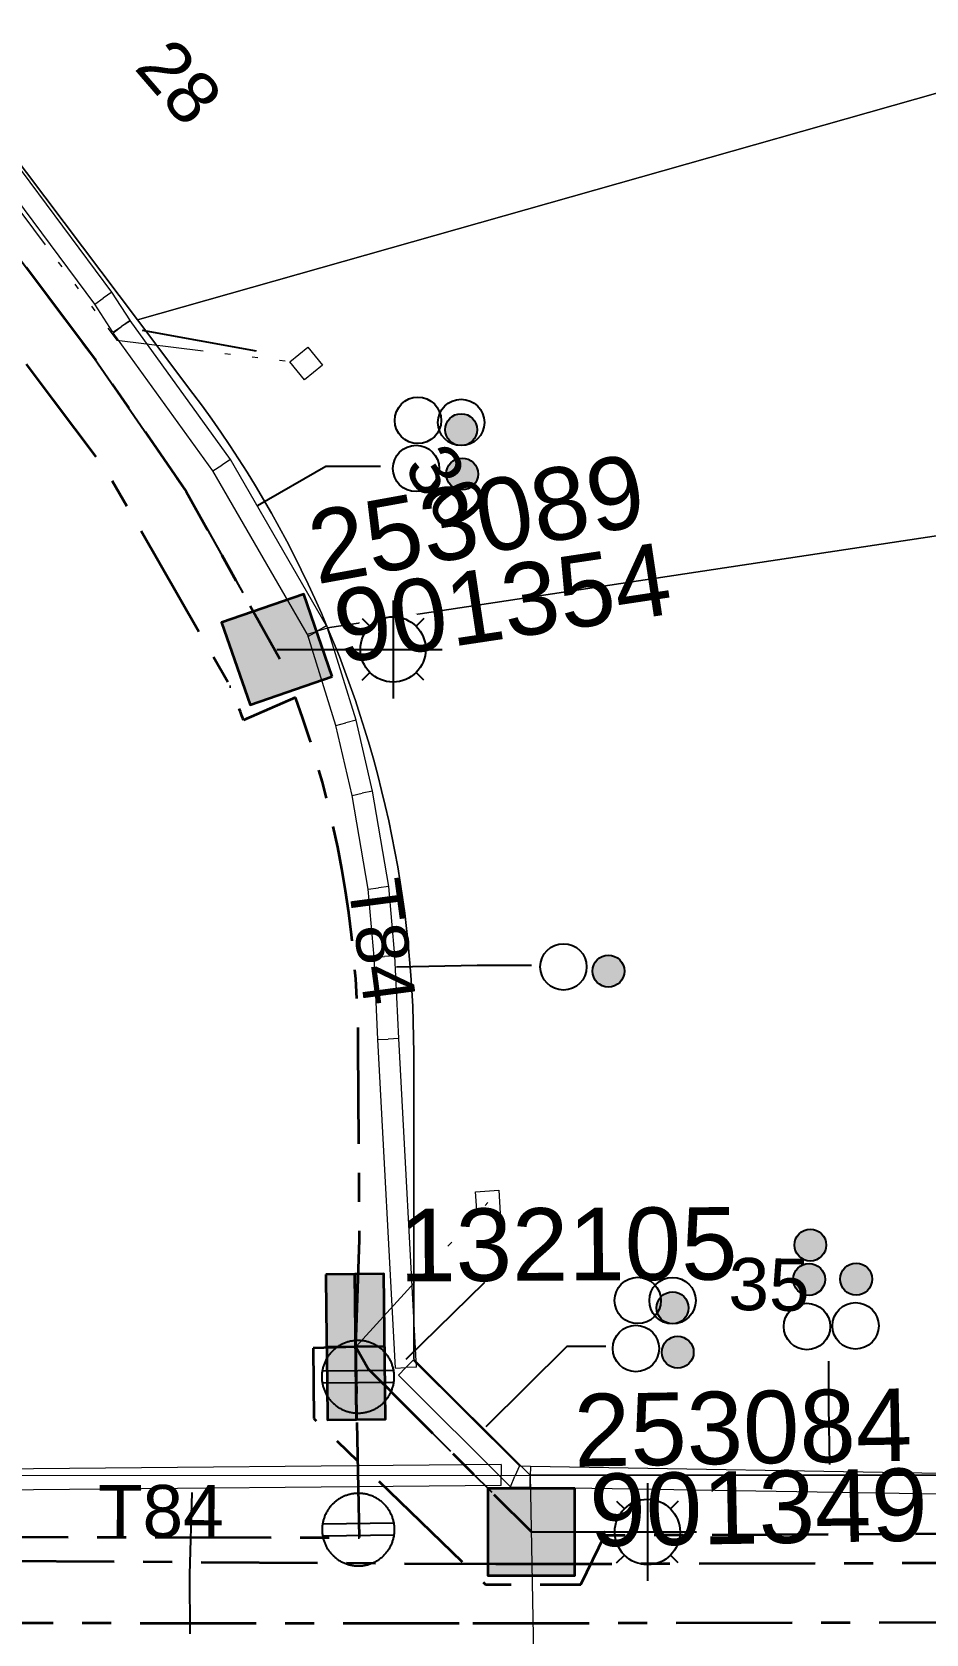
# Model space of a CAD drawing. Header units: metres. Extents: x 308278 to 310511, y 6271134 to 6272874.
# Drawn here: x 308916.1 to 308946.9, y 6272326.1 to 6272381.3 of the extents above; entities that cross this region are included whole.
import ezdxf
from ezdxf.enums import TextEntityAlignment as Align

# ---------------------------------------------------------------- set-up
doc = ezdxf.new("R2010")
doc.units = ezdxf.units.M
doc.set_wipeout_variables(frame=1)
for name, pattern in [('Cable Exist UG', [7, 4, -1, 1, -1]), ('DOT', [6.35, 0, -6.35]), ('PHANTOMX2', [6.6, 3, -0.75, 0.2, -0.75, 0.2, -0.75, 0.2, -0.75])]:
    doc.linetypes.add(name, pattern=pattern)
doc.layers.get('0').update_dxf_attribs({"color": 6})
for name, color, linetype, lineweight in [('_User Miscellaneous1', 30, 'Continuous', 13), ('_User_HV_Exist', 1, 'Continuous', 35), ('_User_LV_Exist', 5, 'Continuous', 35), ('_User_SL_Exist', 4, 'Continuous', 35), ('Cadastre Land Parcels_SP_EXT', 118, 'Continuous', 15), ('Cadastre Roads_SP_EXT', 218, 'Continuous', 15), ('Mains_HV_EXT', 13, 'Continuous', 25), ('Mains_LV_EXT', 163, 'Continuous', 25), ('Mains_LV_SL_EXT', 135, 'Continuous', 25), ('Services_SP_EXT', 42, 'PHANTOMX2', 20)]:
    doc.layers.add(name, color=color, linetype=linetype, lineweight=lineweight)
for name, color, linetype in [('Duct_SP_EXT', 30, 'Continuous'), ('Equip_LV_EXT', 7, 'Continuous'), ('Equip_SP_SL_EXT', 7, 'Continuous'), ('SupportsUG_SP_LV_EXT', 7, 'Continuous'), ('SupportsUG_SP_LV_SL_EXT', 7, 'Continuous'), ('Trench_SP_EXT', 7, 'Continuous')]:
    doc.layers.add(name, color=color, linetype=linetype)
doc.styles.add('COLUMN_LABEL', font='arial.ttf', dxfattribs={"height": 2})
doc.styles.add('iecARIAL', font='arial.ttf', dxfattribs={"height": 2})
doc.styles.add('POLE_LABEL', font='arial.ttf', dxfattribs={"height": 2})
doc.styles.add('SL_LABEL', font='arial.ttf', dxfattribs={"height": 2})
doc.styles.get("Standard").update_dxf_attribs({"font": 'arial.ttf'})

# ---------------------------------------------------------------- blocks, each defined once
blk = doc.blocks.new('COLUMN_EXT')
blk.add_hatch(color=256).paths.add_polyline_path([(1.5, -1.5), (1.5, 1.5), (-1.5, 1.5), (-1.5, -1.5)])
blk.add_lwpolyline([(1.5, 1.5), (-1.5, 1.5), (-1.5, -1.5), (1.5, -1.5)], close=True)
at = {"flags": 1}
blk.add_attdef('Z', (-1.813, 2.351), '', height=0.2, rotation=180, dxfattribs=at)
at = {"flags": 9}
for tag, p in [('STREETNAME', (-1.813, 1.6)), ('SUBURB', (-1.813, 1.8)), ('NOTES', (-1.813, 2)), ('LOCATION', (-1.813, 1.4)), ('LEGEND', (-1.813, 1.2)), ('COLUMN_TYPE', (-1.813, 0.4)), ('OWNED_BY', (-1.813, 0.6)), ('USAGE', (-1.813, 1)), ('STATE', (-1.813, 0.8))]:
    blk.add_attdef(tag, text='', height=0.2, rotation=180, dxfattribs=at).set_placement(p, align=Align.MIDDLE_LEFT)
for tag, style, p in [('STRUCTURE_PLANT_NUMBER', 'POLE_LABEL', (-1.813, -0.031)), ('STREET_CODE', 'COLUMN_LABEL', (-1.813, 0.2))]:
    blk.add_attdef(tag, text='', height=0.2, rotation=180, dxfattribs=dict(at, style=style)).set_placement(p, align=Align.MIDDLE_LEFT)
at = {"style": 'COLUMN_LABEL', "width": 0.9, "flags": 8}
blk.add_attdef('ASSET_NUM', text='', height=2, rotation=270, dxfattribs=at).set_placement((2, -4), align=Align.MIDDLE_LEFT)
blk = doc.blocks.new('PILLAR_EXT')
blk.add_hatch(color=256).paths.add_polyline_path([(-2.5, 1), (-2.5, -1), (2.5, -1), (2.5, 1)])
for p, q in [((0, 1), (0, -1)), ((-2.5, 0), (2.5, 0))]:
    blk.add_line(p, q)
at = {"ltscale": 10}
blk.add_line((2.5, 0), (-2.5, 0), dxfattribs=at)
blk.add_lwpolyline([(-2.5, -1), (-1.25, -1), (1.25, -1), (2.5, -1), (2.5, 1), (-2.5, 1)], close=True)
at = {"width": 0.9, "flags": 8}
blk.add_attdef('ASSET_NUM', text='', height=2, rotation=90, dxfattribs=at).set_placement((-2, 4), align=Align.MIDDLE_LEFT)
for tag, p, flags in [('OWNED_BY', (0, -0.2), 9), ('STATE', (0, -0.4), 9), ('SUPPORT_TYPE', (0, -0.6), 9), ('USAGE', (0, -0.8), 9), ('LEGEND', (0, -1), 9), ('LOCATION', (0, -1.2), 9), ('STREETNAME', (0, -1.8), 9), ('NOTES', (0, -1.4), 9), ('PARENT', (0, -1.6), 9), ('SUBURB', (0, -2), 1)]:
    blk.add_attdef(tag, p, '', height=0.2, dxfattribs=dict(flags=flags))
blk = doc.blocks.new('DUCT_EXT')
blk.add_circle((0, 0.8), 0.8)
at = {"flags": 1}
blk.add_attdef('Z', (0, 0), '', height=0.2, dxfattribs=at)
at = {"flags": 9}
for tag, p in [('DUCT_CODE', (0, 0)), ('XSECT_TYPE', (0, -0.2)), ('STATE', (0, -0.6)), ('FB_REFERENCE', (0, -0.4)), ('NOTES', (0, -0.8))]:
    blk.add_attdef(tag, text='', height=0.2, dxfattribs=at).set_placement(p, align=Align.MIDDLE_LEFT)
blk = doc.blocks.new('*U479')
at = {"transparency": 33554687, "flags": 9}
for tag, p in [('LRATECODE', (-7.4, 0)), ('LOUTREACHVOCAB', (-7.2, 0)), ('LOUTREACH', (-7, 0)), ('LANTNUMBER', (-6.6, 0)), ('LNEW', (-6.4, 0)), ('LMASTVOCAB', (-6.2, 0)), ('LMAST', (-6, 0)), ('LLAMPVOCAB', (-5.8, 0)), ('LLAMP', (-5.6, 0)), ('LEXIST', (-5.4, 0)), ('LCHARGE3PERCENT', (-5.2, 0)), ('LCHARGE3', (-5, 0)), ('LCHARGE2PERCENT', (-4.8, 0)), ('LCHARGE2', (-4.6, 0)), ('LCHARGE1PERCENT', (-4.4, 0)), ('LCHARGE1', (-4.2, 0)), ('LCATEGORY', (-4, 0)), ('LBRACKETVOCAB', (-3.8, 0)), ('LBRACKET', (-3.6, 0)), ('LKINGHEIGHT', (-3.4, 0)), ('CREPLACE', (-3.2, 0)), ('CREMOVE', (-3, 0)), ('CNUMBER', (-2.8, 0)), ('CNEW', (-2.6, 0)), ('CEXIST', (-2.4, 0)), ('USAGE', (-2.2, 0)), ('STATE', (-2, 0)), ('OWNED_BY', (-1.8, 0)), ('ORIENTATION', (-1.6, 0)), ('OPERATING_VOLTAGE', (-1.4, 0)), ('NO_PHASES', (-1.2, 0)), ('LANTERN_TYPE', (-1, 0)), ('LANTERN_PURPOSE', (-0.8, 0)), ('CONTROL_TYPE', (-0.6, 0)), ('CONSTRUCTED_VOLTAGE', (-0.4, 0))]:
    blk.add_attdef(tag, text='', height=0.001, rotation=270, dxfattribs=at).set_placement(p, align=Align.MIDDLE_LEFT)
at = {"transparency": 33554687, "style": 'SL_LABEL', "flags": 9}
blk.add_attdef('STREET_CODE', text='', height=0.001, rotation=270, dxfattribs=at).set_placement((0.001, 0), align=Align.MIDDLE_LEFT)
at = {"transparency": 33554687, "flags": 1}
blk.add_attdef('Z', (0, 0), '', height=0.001, rotation=270, dxfattribs=at)
at = {"transparency": 33554687, "width": 0.9}
blk.add_attdef('LNUMBER', text='', height=1, dxfattribs=at).set_placement((7, -1), align=Align.MIDDLE_LEFT)
at = {"transparency": 33554687, "flags": 9}
for tag, p in [('LREMOVE', (0, -7.6)), ('LREPLACE', (0, -7.8)), ('LTYPE', (0, -8)), ('LTYPEVOCAB', (0, -8.2)), ('LEGEND', (0, -8.4)), ('SUBURB', (0, -8.6)), ('STREETNAME', (0, -8.8)), ('LOCATION', (0, -9)), ('NOTES', (0, -9.2)), ('MAINTAINED_BY', (0, -9.863))]:
    blk.add_attdef(tag, text='', height=0.001, dxfattribs=at).set_placement(p, align=Align.MIDDLE_LEFT)
blk.add_attdef('OPERATED_BY', (0, -9.607), '', height=0.001, dxfattribs=at)
at = {"linetype": 'DOT', "transparency": 33554687}
blk.add_wipeout([(5.688, 0), (5.061, -1.061), (4, -1.688), (2.939, -1.061), (2.313, 0), (2.939, 1.061), (4, 1.687), (5.061, 1.061)], dxfattribs=at)
at = {"transparency": 33554687}
for p, q in [((4, 1.687), (4, 0)), ((2.939, 1.061), (3.205, 0.795)), ((5.061, 1.061), (4.795, 0.795)), ((0, 0), (4, 0)), ((4, 0), (5.688, 0)), ((4, 0), (4, -1.688)), ((2.939, -1.061), (3.205, -0.795)), ((5.061, -1.061), (4.795, -0.795))]:
    blk.add_line(p, q, dxfattribs=at)
blk.add_circle((4, 0), 1.125, dxfattribs=at)
blk = doc.blocks.new('CCP_EXT')
at = {"flags": 9}
for tag, p in [('OWNED_BY', (0, -1)), ('USAGE', (0, -1.2)), ('LEGEND', (0, -1.4)), ('LIFE_SUPPORT', (0, -1.6)), ('STATE', (0, -1.8)), ('NOTES', (0, -2))]:
    blk.add_attdef(tag, text='', height=0.2, dxfattribs=at).set_placement(p, align=Align.MIDDLE_LEFT)
at = {"transparency": 33554687}
blk.add_wipeout([(0, 0.566), (0.566, 0), (0, -0.566), (-0.566, 0)], dxfattribs=at)
blk.add_lwpolyline([(-0.566, 0), (0, 0.566), (0.566, 0), (0, -0.566), (-0.566, 0)])
at = {"flags": 1}
blk.add_attdef('Z', (0, 0), '', height=0.2, dxfattribs=at)
at = {"flags": 9}
for tag, p in [('CCP_TYPE', (0, 0)), ('OPERATING_VOLTAGE', (0, -0.6)), ('CONSTRUCTED_VOLTAGE', (0, -0.2)), ('NO_PHASES', (0, -0.4)), ('ORIENTATION', (0, -0.8))]:
    blk.add_attdef(tag, text='', height=0.2, dxfattribs=at).set_placement(p, align=Align.MIDDLE_LEFT)
blk = doc.blocks.new('LV_UG_LINKS_CLOSED_EXT')
at = {"layer": 'Equip_LV_EXT'}
for tag, flags, p in [('ACTUAL_STATUS', 9, (3, -2)), ('CONSTRUCTED_VOLTAGE', 9, (3, -2.2)), ('OPERATING_VOLTAGE', 9, (3, -2.6)), ('ORIENTATION', 9, (3, -2.8)), ('NO_PHASES', 9, (3, -2.4)), ('STATE', 9, (3, -3)), ('SWITCH_TYPE', 9, (3, -3.2)), ('USAGE', 9, (3, -3.4)), ('OWNED_BY', 9, (3, -3.8)), ('NOTES', 9, (3, -3.6)), ('OPERATED_BY', 9, (3, -4)), ('MAINTAINED_BY', 9, (3, -4.2)), ('NUMBER_OF_PHASES', 9, (3, -4.4)), ('TYPE', 9, (3, -4.6)), ('Z', 1, (3, -4.8))]:
    blk.add_attdef(tag, text='', height=0.2, dxfattribs=dict(at, flags=flags)).set_placement(p, align=Align.MIDDLE_LEFT)
at = {"transparency": 33554687}
blk.add_wipeout([(4, 1.25), (3.969, 1.25), (3.939, 1.248), (3.908, 1.247), (3.877, 1.244), (3.847, 1.241), (3.817, 1.236), (3.786, 1.232), (3.756, 1.226), (3.726, 1.22), (3.696, 1.213), (3.667, 1.205), (3.637, 1.196), (3.608, 1.187), (3.579, 1.177), (3.55, 1.166), (3.522, 1.155), (3.493, 1.143), (3.466, 1.13), (3.438, 1.117), (3.411, 1.102), (3.384, 1.088), (3.357, 1.072), (3.331, 1.056), (3.306, 1.039), (3.28, 1.022), (3.255, 1.004), (3.231, 0.985), (3.207, 0.966), (3.184, 0.947), (3.161, 0.926), (3.138, 0.905), (3.116, 0.884), (3.095, 0.862), (3.074, 0.839), (3.053, 0.816), (3.034, 0.793), (3.015, 0.769), (2.996, 0.745), (2.978, 0.72), (2.961, 0.694), (2.944, 0.669), (2.928, 0.643), (2.912, 0.616), (2.898, 0.589), (2.883, 0.562), (2.87, 0.534), (2.857, 0.507), (2.845, 0.478), (2.834, 0.45), (2.823, 0.421), (2.813, 0.392), (2.804, 0.363), (2.795, 0.333), (2.787, 0.304), (2.78, 0.274), (2.774, 0.244), (2.768, 0.214), (2.764, 0.183), (2.759, 0.153), (2.756, 0.123), (2.753, 0.092), (2.752, 0.061), (2.75, 0.031), (2.75, 0), (2.75, -0.031), (2.752, -0.061), (2.753, -0.092), (2.756, -0.123), (2.759, -0.153), (2.764, -0.183), (2.768, -0.214), (2.774, -0.244), (2.78, -0.274), (2.787, -0.304), (2.795, -0.333), (2.804, -0.363), (2.813, -0.392), (2.823, -0.421), (2.834, -0.45), (2.845, -0.478), (2.857, -0.507), (2.87, -0.534), (2.883, -0.562), (2.898, -0.589), (2.912, -0.616), (2.928, -0.643), (2.944, -0.669), (2.961, -0.694), (2.978, -0.72), (2.996, -0.745), (3.015, -0.769), (3.034, -0.793), (3.053, -0.816), (3.074, -0.839), (3.095, -0.862), (3.116, -0.884), (3.138, -0.905), (3.161, -0.926), (3.184, -0.947), (3.207, -0.966), (3.231, -0.985), (3.255, -1.004), (3.28, -1.022), (3.306, -1.039), (3.331, -1.056), (3.357, -1.072), (3.384, -1.088), (3.411, -1.102), (3.438, -1.117), (3.466, -1.13), (3.493, -1.143), (3.522, -1.155), (3.55, -1.166), (3.579, -1.177), (3.608, -1.187), (3.637, -1.196), (3.667, -1.205), (3.696, -1.213), (3.726, -1.22), (3.756, -1.226), (3.786, -1.232), (3.817, -1.236), (3.847, -1.241), (3.877, -1.244), (3.908, -1.247), (3.939, -1.248), (3.969, -1.25), (4, -1.25), (4.031, -1.25), (4.061, -1.248), (4.092, -1.247), (4.123, -1.244), (4.153, -1.241), (4.183, -1.236), (4.214, -1.232), (4.244, -1.226), (4.274, -1.22), (4.304, -1.213), (4.333, -1.205), (4.363, -1.196), (4.392, -1.187), (4.421, -1.177), (4.45, -1.166), (4.478, -1.155), (4.507, -1.143), (4.534, -1.13), (4.562, -1.117), (4.589, -1.102), (4.616, -1.088), (4.643, -1.072), (4.669, -1.056), (4.694, -1.039), (4.72, -1.022), (4.745, -1.004), (4.769, -0.985), (4.793, -0.966), (4.816, -0.947), (4.839, -0.926), (4.862, -0.905), (4.884, -0.884), (4.905, -0.862), (4.926, -0.839), (4.947, -0.816), (4.966, -0.793), (4.985, -0.769), (5.004, -0.745), (5.022, -0.72), (5.039, -0.694), (5.056, -0.669), (5.072, -0.643), (5.088, -0.616), (5.102, -0.589), (5.117, -0.562), (5.13, -0.534), (5.143, -0.507), (5.155, -0.478), (5.166, -0.45), (5.177, -0.421), (5.187, -0.392), (5.196, -0.363), (5.205, -0.333), (5.213, -0.304), (5.22, -0.274), (5.226, -0.244), (5.232, -0.214), (5.236, -0.183), (5.241, -0.153), (5.244, -0.123), (5.247, -0.092), (5.248, -0.061), (5.25, -0.031), (5.25, 0), (5.25, 0.031), (5.248, 0.061), (5.247, 0.092), (5.244, 0.123), (5.241, 0.153), (5.236, 0.183), (5.232, 0.214), (5.226, 0.244), (5.22, 0.274), (5.213, 0.304), (5.205, 0.333), (5.196, 0.363), (5.187, 0.392), (5.177, 0.421), (5.166, 0.45), (5.155, 0.478), (5.143, 0.507), (5.13, 0.534), (5.117, 0.562), (5.102, 0.589), (5.088, 0.616), (5.072, 0.643), (5.056, 0.669), (5.039, 0.694), (5.022, 0.72), (5.004, 0.745), (4.985, 0.769), (4.966, 0.793), (4.947, 0.816), (4.926, 0.839), (4.905, 0.862), (4.884, 0.884), (4.862, 0.905), (4.839, 0.926), (4.816, 0.947), (4.793, 0.966), (4.769, 0.985), (4.745, 1.004), (4.72, 1.022), (4.694, 1.039), (4.669, 1.056), (4.643, 1.072), (4.616, 1.088), (4.589, 1.102), (4.562, 1.117), (4.534, 1.13), (4.507, 1.143), (4.478, 1.155), (4.45, 1.166), (4.421, 1.177), (4.392, 1.187), (4.363, 1.196), (4.333, 1.205), (4.304, 1.213), (4.274, 1.22), (4.244, 1.226), (4.214, 1.232), (4.183, 1.236), (4.153, 1.241), (4.123, 1.244), (4.092, 1.247), (4.061, 1.248), (4.031, 1.25)], dxfattribs=at).dxf.layer = 'Equip_LV_EXT'
at = {"layer": 'Equip_LV_EXT'}
for p, q in [((3.792, 1.232), (3.792, -1.232)), ((4.208, 1.232), (4.208, -1.232))]:
    blk.add_line(p, q, dxfattribs=at)
at = {"layer": 'Equip_LV_EXT', "flags": 128}
blk.add_lwpolyline([(4, 1.25), (3.969, 1.25), (3.939, 1.248), (3.908, 1.247), (3.877, 1.244), (3.847, 1.241), (3.817, 1.236), (3.786, 1.232), (3.756, 1.226), (3.726, 1.22), (3.696, 1.213), (3.667, 1.205), (3.637, 1.196), (3.608, 1.187), (3.579, 1.177), (3.55, 1.166), (3.522, 1.155), (3.493, 1.143), (3.466, 1.13), (3.438, 1.117), (3.411, 1.102), (3.384, 1.088), (3.357, 1.072), (3.331, 1.056), (3.306, 1.039), (3.28, 1.022), (3.255, 1.004), (3.231, 0.985), (3.207, 0.966), (3.184, 0.947), (3.161, 0.926), (3.138, 0.905), (3.116, 0.884), (3.095, 0.862), (3.074, 0.839), (3.053, 0.816), (3.034, 0.793), (3.015, 0.769), (2.996, 0.745), (2.978, 0.72), (2.961, 0.694), (2.944, 0.669), (2.928, 0.643), (2.912, 0.616), (2.898, 0.589), (2.883, 0.562), (2.87, 0.534), (2.857, 0.507), (2.845, 0.478), (2.834, 0.45), (2.823, 0.421), (2.813, 0.392), (2.804, 0.363), (2.795, 0.333), (2.787, 0.304), (2.78, 0.274), (2.774, 0.244), (2.768, 0.214), (2.764, 0.183), (2.759, 0.153), (2.756, 0.123), (2.753, 0.092), (2.752, 0.061), (2.75, 0.031), (2.75, 0), (2.75, -0.031), (2.752, -0.061), (2.753, -0.092), (2.756, -0.123), (2.759, -0.153), (2.764, -0.183), (2.768, -0.214), (2.774, -0.244), (2.78, -0.274), (2.787, -0.304), (2.795, -0.333), (2.804, -0.363), (2.813, -0.392), (2.823, -0.421), (2.834, -0.45), (2.845, -0.478), (2.857, -0.507), (2.87, -0.534), (2.883, -0.562), (2.898, -0.589), (2.912, -0.616), (2.928, -0.643), (2.944, -0.669), (2.961, -0.694), (2.978, -0.72), (2.996, -0.745), (3.015, -0.769), (3.034, -0.793), (3.053, -0.816), (3.074, -0.839), (3.095, -0.862), (3.116, -0.884), (3.138, -0.905), (3.161, -0.926), (3.184, -0.947), (3.207, -0.966), (3.231, -0.985), (3.255, -1.004), (3.28, -1.022), (3.306, -1.039), (3.331, -1.056), (3.357, -1.072), (3.384, -1.088), (3.411, -1.102), (3.438, -1.117), (3.466, -1.13), (3.493, -1.143), (3.522, -1.155), (3.55, -1.166), (3.579, -1.177), (3.608, -1.187), (3.637, -1.196), (3.667, -1.205), (3.696, -1.213), (3.726, -1.22), (3.756, -1.226), (3.786, -1.232), (3.817, -1.236), (3.847, -1.241), (3.877, -1.244), (3.908, -1.247), (3.939, -1.248), (3.969, -1.25), (4, -1.25), (4.031, -1.25), (4.061, -1.248), (4.092, -1.247), (4.123, -1.244), (4.153, -1.241), (4.183, -1.236), (4.214, -1.232), (4.244, -1.226), (4.274, -1.22), (4.304, -1.213), (4.333, -1.205), (4.363, -1.196), (4.392, -1.187), (4.421, -1.177), (4.45, -1.166), (4.478, -1.155), (4.507, -1.143), (4.534, -1.13), (4.562, -1.117), (4.589, -1.102), (4.616, -1.088), (4.643, -1.072), (4.669, -1.056), (4.694, -1.039), (4.72, -1.022), (4.745, -1.004), (4.769, -0.985), (4.793, -0.966), (4.816, -0.947), (4.839, -0.926), (4.862, -0.905), (4.884, -0.884), (4.905, -0.862), (4.926, -0.839), (4.947, -0.816), (4.966, -0.793), (4.985, -0.769), (5.004, -0.745), (5.022, -0.72), (5.039, -0.694), (5.056, -0.669), (5.072, -0.643), (5.088, -0.616), (5.102, -0.589), (5.117, -0.562), (5.13, -0.534), (5.143, -0.507), (5.155, -0.478), (5.166, -0.45), (5.177, -0.421), (5.187, -0.392), (5.196, -0.363), (5.205, -0.333), (5.213, -0.304), (5.22, -0.274), (5.226, -0.244), (5.232, -0.214), (5.236, -0.183), (5.241, -0.153), (5.244, -0.123), (5.247, -0.092), (5.248, -0.061), (5.25, -0.031), (5.25, 0), (5.25, 0.031), (5.248, 0.061), (5.247, 0.092), (5.244, 0.123), (5.241, 0.153), (5.236, 0.183), (5.232, 0.214), (5.226, 0.244), (5.22, 0.274), (5.213, 0.304), (5.205, 0.333), (5.196, 0.363), (5.187, 0.392), (5.177, 0.421), (5.166, 0.45), (5.155, 0.478), (5.143, 0.507), (5.13, 0.534), (5.117, 0.562), (5.102, 0.589), (5.088, 0.616), (5.072, 0.643), (5.056, 0.669), (5.039, 0.694), (5.022, 0.72), (5.004, 0.745), (4.985, 0.769), (4.966, 0.793), (4.947, 0.816), (4.926, 0.839), (4.905, 0.862), (4.884, 0.884), (4.862, 0.905), (4.839, 0.926), (4.816, 0.947), (4.793, 0.966), (4.769, 0.985), (4.745, 1.004), (4.72, 1.022), (4.694, 1.039), (4.669, 1.056), (4.643, 1.072), (4.616, 1.088), (4.589, 1.102), (4.562, 1.117), (4.534, 1.13), (4.507, 1.143), (4.478, 1.155), (4.45, 1.166), (4.421, 1.177), (4.392, 1.187), (4.363, 1.196), (4.333, 1.205), (4.304, 1.213), (4.274, 1.22), (4.244, 1.226), (4.214, 1.232), (4.183, 1.236), (4.153, 1.241), (4.123, 1.244), (4.092, 1.247), (4.061, 1.248), (4.031, 1.25)], close=True, dxfattribs=at)
blk = doc.blocks.new('CABLE_LARGE_EXT')
h = blk.add_hatch(color=256)
edge = h.paths.add_edge_path()
edge.add_arc((0, 0.55), 0.55, 0, 360)
blk.add_circle((0, 0.55), 0.55)
at = {"flags": 1}
blk.add_attdef('Z', (0, 0), '', height=0.2, dxfattribs=at)
at = {"flags": 9}
for tag, p in [('COND_CODE', (0, 0)), ('XSECT_SIZE', (0, -0.6)), ('STATE', (0, -0.4)), ('FB_REFERENCE', (0, -0.2)), ('NOTES', (0, -0.8))]:
    blk.add_attdef(tag, text='', height=0.2, dxfattribs=at).set_placement(p, align=Align.MIDDLE_LEFT)

msp = doc.modelspace()

# ---------------------------------------------------------------- linework, layer by layer
at = {"layer": '_User Miscellaneous1'}
for p, q in [((308918.809, 6272372.351), (308908.829, 6272385.775)), ((308918.217, 6272371.941), (308908.251, 6272385.346)), ((308918.809, 6272372.351), (308918.513, 6272372.146)), ((308919.446, 6272371.363), (308918.809, 6272372.351)), ((308918.217, 6272371.941), (308918.513, 6272372.146)), ((308918.84, 6272370.973), (308918.217, 6272371.941)), ((308918.84, 6272370.973), (308919.143, 6272371.168)), ((308918.851, 6272370.957), (308919.143, 6272371.168)), ((308919.435, 6272371.379), (308919.143, 6272371.168)), ((308919.446, 6272371.363), (308919.143, 6272371.168)), ((308922.895, 6272366.59), (308919.435, 6272371.379)), ((308922.29, 6272366.198), (308918.851, 6272370.957)), ((308922.29, 6272366.198), (308922.593, 6272366.394)), ((308922.895, 6272366.59), (308922.593, 6272366.394)), ((308926.528, 6272357.423), (308926.875, 6272357.517)), ((308927.084, 6272355.014), (308926.528, 6272357.423)), ((308927.223, 6272357.611), (308926.875, 6272357.517)), ((308927.79, 6272355.156), (308927.223, 6272357.611)), ((308927.084, 6272355.014), (308927.437, 6272355.085)), ((308927.79, 6272355.156), (308927.437, 6272355.085)), ((308928.355, 6272351.87), (308927.79, 6272355.156)), ((308927.641, 6272351.777), (308927.084, 6272355.014)), ((308927.641, 6272351.777), (308927.998, 6272351.823)), ((308927.846, 6272349.44), (308927.641, 6272351.777)), ((308928.355, 6272351.87), (308927.998, 6272351.823)), ((308928.564, 6272349.488), (308928.355, 6272351.87)), ((308927.846, 6272349.44), (308928.205, 6272349.464)), ((308927.973, 6272346.598), (308927.846, 6272349.44)), ((308928.564, 6272349.488), (308928.205, 6272349.464)), ((308928.693, 6272346.634), (308928.564, 6272349.488)), ((308927.973, 6272346.598), (308928.333, 6272346.616)), ((308928.693, 6272346.634), (308928.333, 6272346.616)), ((308929.195, 6272335.55), (308928.941, 6272335.295)), ((308929.301, 6272335.315), (308928.941, 6272335.295)), ((308929.195, 6272335.55), (308932.851, 6272331.908)), ((308932.221, 6272331.954), (308913.599, 6272331.78)), ((308932.221, 6272331.954), (308932.225, 6272331.594)), ((308932.851, 6272331.908), (308932.7, 6272331.551)), ((308932.228, 6272331.234), (308932.225, 6272331.594)), ((308932.548, 6272331.193), (308932.7, 6272331.551))]:
    msp.add_line(p, q, dxfattribs=at)
at = {"layer": 'Cadastre Land Parcels_SP_EXT', "linetype": 'Continuous'}
msp.add_lwpolyline([(308963.836, 6272383.929), (308954.627, 6272396.13), (308953.005, 6272398.278), (308908.874, 6272385.762), (308919.692, 6272371.399), (308963.836, 6272383.929)], close=True, dxfattribs=at)
for points in [[(308963.836, 6272383.929), (308919.692, 6272371.399), (308921.6, 6272368.866), (308921.927, 6272368.426), (308922.248, 6272367.98), (308922.563, 6272367.528), (308922.87, 6272367.074), (308923.172, 6272366.615), (308923.466, 6272366.15), (308923.754, 6272365.683), (308924.034, 6272365.211), (308924.308, 6272364.735), (308924.576, 6272364.254), (308924.835, 6272363.771), (308925.087, 6272363.284), (308925.333, 6272362.792), (308925.572, 6272362.298), (308925.804, 6272361.799), (308926.027, 6272361.297), (308926.245, 6272360.793), (308948.285, 6272364.116)], [(308948.285, 6272364.116), (308926.245, 6272360.793), (308926.45, 6272360.296), (308926.648, 6272359.796), (308926.839, 6272359.294), (308927.023, 6272358.788), (308927.199, 6272358.281), (308927.369, 6272357.77), (308927.531, 6272357.258), (308927.686, 6272356.744), (308927.833, 6272356.227), (308927.973, 6272355.707), (308928.106, 6272355.187), (308928.232, 6272354.663), (308928.35, 6272354.139), (308928.46, 6272353.613), (308928.563, 6272353.085), (308928.658, 6272352.556), (308928.746, 6272352.025), (308928.826, 6272351.494), (308928.899, 6272350.961), (308928.964, 6272350.427), (308929.021, 6272349.894), (308929.071, 6272349.358), (308929.114, 6272348.822), (308929.148, 6272348.286), (308929.176, 6272347.75), (308929.195, 6272347.212), (308929.207, 6272346.674), (308929.211, 6272346.136), (308929.219, 6272335.585), (308933.221, 6272331.587), (308948.304, 6272331.592)]]:
    msp.add_lwpolyline(points, dxfattribs=at)
at = {"layer": 'Duct_SP_EXT'}
for points in [[(308928.064, 6272366.347), (308926.177, 6272366.347), (308923.827, 6272364.989)], [(308933.264, 6272349.15), (308931.392, 6272349.15), (308928.613, 6272349.097)], [(308935.827, 6272336.027), (308934.482, 6272336.027), (308931.699, 6272333.254)], [(308943.503, 6272335.514), (308943.501, 6272333.936), (308943.543, 6272331.961)], [(308921.511, 6272326.127), (308921.49, 6272328.173), (308921.576, 6272330.992)]]:
    msp.add_lwpolyline(points, dxfattribs=at)
at = {"layer": 'Trench_SP_EXT', "linetype": 'Cable Exist UG'}
for points in [[(308923.796, 6272370.316), (308919.143, 6272371.168)], [(308931.655, 6272338.232), (308928.943, 6272335.574)]]:
    msp.add_lwpolyline(points, dxfattribs=at)

# ---------------------------------------------------------------- block references
at = {"layer": 'Duct_SP_EXT'}
for name, p in [('DUCT_EXT', (308929.356, 6272367.136)), ('DUCT_EXT', (308930.847, 6272367.066)), ('CABLE_LARGE_EXT', (308930.847, 6272367.066)), ('DUCT_EXT', (308929.292, 6272365.48)), ('DUCT_EXT', (308934.37, 6272348.304)), ('CABLE_LARGE_EXT', (308935.92, 6272348.41)), ('CABLE_LARGE_EXT', (308942.878, 6272338.97)), ('CABLE_LARGE_EXT', (308942.835, 6272337.786)), ('CABLE_LARGE_EXT', (308944.458, 6272337.796)), ('DUCT_EXT', (308936.931, 6272336.811)), ('DUCT_EXT', (308938.131, 6272336.804)), ('CABLE_LARGE_EXT', (308938.131, 6272336.804)), ('DUCT_EXT', (308936.868, 6272335.155)), ('CABLE_LARGE_EXT', (308938.308, 6272335.276))]:
    msp.add_blockref(name, p, dxfattribs=at)
at = {"layer": 'Duct_SP_EXT', "rotation": 270.1475056680483}
for p in [(308941.962, 6272336.712), (308943.638, 6272336.733)]:
    msp.add_blockref('DUCT_EXT', p, dxfattribs=at)
at = {"layer": 'Equip_LV_EXT', "rotation": 270.7094066765808}
msp.add_blockref('LV_UG_LINKS_CLOSED_EXT', (308927.253, 6272333.713), dxfattribs=at)
at = {"layer": 'SupportsUG_SP_LV_EXT'}
ref = msp.add_blockref('PILLAR_EXT', (308927.213, 6272336.013), dxfattribs=dict(at, rotation=270.7094066765808))
ref.add_attrib('ASSET_NUM', '132105', dxfattribs={"layer": '0', "height": 2.5, "rotation": 0.3335, "style": 'iecARIAL'}).set_placement((308928.713, 6272339.513), align=Align.MIDDLE_LEFT)
at = {"layer": 'SupportsUG_SP_LV_SL_EXT'}
ref = msp.add_blockref('COLUMN_EXT', (308924.499, 6272360.045), dxfattribs=dict(at, rotation=289.0151354401527))
ref.add_attrib('ASSET_NUM', '901354', dxfattribs={"layer": '0', "height": 2.5, "rotation": 8.5368, "style": 'COLUMN_LABEL'}).set_placement((308926.499, 6272360.795), align=Align.MIDDLE_LEFT)
ref = msp.add_blockref('COLUMN_EXT', (308933.265, 6272329.633), dxfattribs=at)
ref.add_attrib('ASSET_NUM', '901349', dxfattribs={"layer": '0', "height": 2.5, "rotation": 1.001, "style": 'COLUMN_LABEL'}).set_placement((308935.265, 6272330.383), align=Align.MIDDLE_LEFT)

# ---------------------------------------------------------------- texts
at = {"layer": 'Cadastre Land Parcels_SP_EXT'}
for s, rotation, p in [('28', 310.8262, (308919.543, 6272380.073)), ('30', 303.3059, (308928.827, 6272366.321)), ('35', 359.0588, (308940.046, 6272337.286))]:
    msp.add_text(s, height=1.8, rotation=rotation, dxfattribs=at).set_placement(p)
at = {"layer": 'Mains_LV_EXT'}
for rotation, p in [(277.5476, (308926.947, 6272352.008)), (359.9028, (308918.328, 6272329.457))]:
    msp.add_text('T84', height=1.8, rotation=rotation, dxfattribs=at).set_placement(p)

# ---------------------------------------------------------------- next in the draw order: linework, layer by layer
at = {"layer": '_User Miscellaneous1'}
msp.add_line((308932.228, 6272331.234), (308913.601, 6272331.06), dxfattribs=at)

# ---------------------------------------------------------------- next in the draw order: block references
at = {"layer": 'Equip_SP_SL_EXT'}
ref = msp.add_blockref('*U479', (308924.499, 6272360.045), dxfattribs=at)
ref.add_attrib('ASSET_NUM', '253089', dxfattribs={"layer": '0', "height": 2.5, "rotation": 10.2964, "style": 'iecARIAL'}).set_placement((308925.999, 6272361.545), align=Align.BOTTOM_LEFT)
ref = msp.add_blockref('*U479', (308933.265, 6272329.633), dxfattribs=at)
ref.add_attrib('ASSET_NUM', '253084', dxfattribs={"layer": '0', "height": 2.5, "rotation": 1.001, "style": 'iecARIAL'}).set_placement((308934.765, 6272331.133), align=Align.BOTTOM_LEFT)
at = {"layer": 'Services_SP_EXT'}
for p, rotation in [((308925.506, 6272369.893), 174.2331941462714), ((308931.77, 6272340.982), 228.709406790612)]:
    msp.add_blockref('CCP_EXT', p, dxfattribs=dict(at, rotation=rotation))

# ---------------------------------------------------------------- next in the draw order: linework, layer by layer
at = {"layer": '_User Miscellaneous1'}
for p, q in [((308925.586, 6272360.495), (308922.29, 6272366.198)), ((308926.209, 6272360.855), (308922.895, 6272366.59)), ((308925.554, 6272360.568), (308925.898, 6272360.675)), ((308926.528, 6272357.423), (308925.554, 6272360.568)), ((308925.586, 6272360.495), (308925.898, 6272360.675)), ((308926.209, 6272360.855), (308925.898, 6272360.675)), ((308926.241, 6272360.781), (308925.898, 6272360.675)), ((308927.223, 6272357.611), (308926.241, 6272360.781)), ((308932.851, 6272331.908), (308933.234, 6272331.902)), ((308933.234, 6272331.902), (308933.228, 6272331.542)), ((308933.234, 6272331.902), (308933.228, 6272331.542)), ((308933.234, 6272331.902), (308965.641, 6272331.358)), ((308933.222, 6272331.182), (308933.228, 6272331.542)), ((308933.222, 6272331.182), (308933.228, 6272331.542)), ((308932.548, 6272331.193), (308933.222, 6272331.182)), ((308933.222, 6272331.182), (308965.629, 6272330.639))]:
    msp.add_line(p, q, dxfattribs=at)
at = {"layer": '_User_SL_Exist', "linetype": 'Cable Exist UG', "flags": 128}
msp.add_lwpolyline([(308907.354, 6272384.329), (308909.39, 6272381.802), (308909.39, 6272381.802), (308918.214, 6272370.063), (308921.373, 6272365.481), (308924.595, 6272359.723)], dxfattribs=at)
at = {"layer": 'Cadastre Roads_SP_EXT', "linetype": 'Continuous'}
for points in [[(308907.414, 6272331.577), (308933.221, 6272331.587), (308929.219, 6272335.585), (308929.211, 6272346.136), (308929.207, 6272346.674), (308929.195, 6272347.212), (308929.176, 6272347.749), (308929.148, 6272348.286), (308929.114, 6272348.822), (308929.071, 6272349.358), (308929.021, 6272349.894), (308928.964, 6272350.427), (308928.899, 6272350.961), (308928.826, 6272351.494), (308928.746, 6272352.025), (308928.658, 6272352.556), (308928.563, 6272353.085), (308928.46, 6272353.613), (308928.35, 6272354.139), (308928.232, 6272354.663), (308928.106, 6272355.187), (308927.973, 6272355.707), (308927.833, 6272356.227), (308927.686, 6272356.744), (308927.531, 6272357.258), (308927.369, 6272357.77), (308927.199, 6272358.281), (308927.023, 6272358.788), (308926.839, 6272359.294), (308926.648, 6272359.796), (308926.45, 6272360.296), (308926.245, 6272360.794), (308926.027, 6272361.297), (308925.804, 6272361.799), (308925.572, 6272362.298), (308925.333, 6272362.792), (308925.087, 6272363.284), (308924.835, 6272363.771), (308924.576, 6272364.254), (308924.308, 6272364.735), (308924.034, 6272365.211), (308923.754, 6272365.683), (308923.466, 6272366.15), (308923.171, 6272366.615), (308922.87, 6272367.074), (308922.563, 6272367.528), (308922.248, 6272367.98), (308921.927, 6272368.426), (308921.6, 6272368.866), (308919.692, 6272371.399), (308908.874, 6272385.762)], [(308948.304, 6272331.592), (308933.221, 6272331.587), (308933.755, 6272303.267), (308978.525, 6272303.283)]]:
    msp.add_lwpolyline(points, dxfattribs=at)
at = {"layer": 'Mains_LV_SL_EXT', "linetype": 'Cable Exist UG'}
msp.add_lwpolyline([(308907.354, 6272384.329), (308909.39, 6272381.802), (308909.39, 6272381.802), (308918.214, 6272370.063), (308921.373, 6272365.481), (308924.595, 6272359.723)], dxfattribs=at)
at = {"layer": 'Services_SP_EXT'}
msp.add_lwpolyline([(308907.354, 6272384.329), (308910.747, 6272381.666), (308910.747, 6272381.666), (308918.978, 6272370.705), (308925.506, 6272369.893)], dxfattribs=at)

# ---------------------------------------------------------------- next in the draw order: block references
at = {"layer": '_User_SL_Exist'}
ref = msp.add_blockref('COLUMN_EXT', (308924.499, 6272360.045), dxfattribs=dict(at, rotation=289.0151354401527))
ref.add_attrib('ASSET_NUM', '901354', dxfattribs={"layer": '0', "height": 2.5, "rotation": 8.5368, "style": 'COLUMN_LABEL'}).set_placement((308926.499, 6272360.795), align=Align.MIDDLE_LEFT)
ref = msp.add_blockref('COLUMN_EXT', (308933.265, 6272329.633), dxfattribs=at)
ref.add_attrib('ASSET_NUM', '901349', dxfattribs={"layer": '0', "height": 2.5, "rotation": 1.001, "style": 'COLUMN_LABEL'}).set_placement((308935.265, 6272330.383), align=Align.MIDDLE_LEFT)
at = {"layer": 'Duct_SP_EXT'}
msp.add_blockref('CABLE_LARGE_EXT', (308930.878, 6272365.538), dxfattribs=at)

# ---------------------------------------------------------------- next in the draw order: block references
at = {"layer": 'Equip_LV_EXT', "rotation": 270.7094066765808}
msp.add_blockref('LV_UG_LINKS_CLOSED_EXT', (308927.242, 6272338.979), dxfattribs=at)

# ---------------------------------------------------------------- next in the draw order: linework, layer by layer
at = {"layer": '_User Miscellaneous1'}
for p, q in [((308928.582, 6272335.276), (308927.973, 6272346.598)), ((308929.301, 6272335.315), (308928.693, 6272346.634)), ((308928.582, 6272335.276), (308928.941, 6272335.295)), ((308928.687, 6272335.04), (308928.941, 6272335.295)), ((308928.687, 6272335.04), (308932.548, 6272331.193))]:
    msp.add_line(p, q, dxfattribs=at)
at = {"layer": '_User_HV_Exist', "linetype": 'Cable Exist UG'}
for points in [[(308907.688, 6272337.409), (308908.004, 6272335.743), (308912.919, 6272335.716), (308912.919, 6272335.716), (308912.78, 6272326.502), (308931.253, 6272326.486), (308948.39, 6272326.525)], [(308907.828, 6272337.362), (308909.437, 6272337.318), (308914.96, 6272337.331), (308914.89, 6272328.644), (308914.89, 6272328.644), (308932.042, 6272328.53), (308948.343, 6272328.572)]]:
    msp.add_lwpolyline(points, dxfattribs=at)
at = {"layer": '_User_LV_Exist', "linetype": 'Cable Exist UG', "flags": 128}
msp.add_lwpolyline([(308927.213, 6272336.013), (308927.342, 6272339.694), (308927.342, 6272339.694), (308927.302, 6272346.39), (308927.302, 6272346.39, 0.085759), (308925.139, 6272358.387), (308925.139, 6272358.387), (308923.346, 6272357.607), (308923.346, 6272357.607, 0.009204), (308922.891, 6272358.766), (308922.891, 6272358.766), (308918.565, 6272366.297), (308916.799, 6272368.638), (308906.566, 6272382.224), (308907.354, 6272384.329)], format="xyb", dxfattribs=at)
for points in [[(308907.688, 6272337.409), (308912.341, 6272331.982), (308909.93, 6272329.471), (308927.342, 6272329.442), (308927.213, 6272336.013)], [(308927.213, 6272336.013), (308925.745, 6272335.965), (308925.745, 6272335.965), (308925.77, 6272333.539), (308931.689, 6272327.821), (308934.97, 6272327.822), (308935.791, 6272329.522), (308935.791, 6272329.522), (308948.333, 6272329.577), (308965.481, 6272329.689)]]:
    msp.add_lwpolyline(points, dxfattribs=at)
at = {"layer": '_User_SL_Exist', "linetype": 'Cable Exist UG', "flags": 128}
msp.add_lwpolyline([(308927.213, 6272336.013), (308927.655, 6272335.243), (308927.655, 6272335.243), (308933.265, 6272329.633)], dxfattribs=at)
at = {"layer": 'Mains_HV_EXT', "linetype": 'Cable Exist UG'}
for points in [[(308907.688, 6272337.409), (308908.004, 6272335.743), (308912.919, 6272335.716), (308912.919, 6272335.716), (308912.78, 6272326.502), (308931.253, 6272326.486), (308948.39, 6272326.525)], [(308907.828, 6272337.362), (308909.437, 6272337.318), (308914.96, 6272337.331), (308914.89, 6272328.644), (308914.89, 6272328.644), (308932.042, 6272328.53), (308948.343, 6272328.572)]]:
    msp.add_lwpolyline(points, dxfattribs=at)
at = {"layer": 'Mains_LV_SL_EXT', "linetype": 'Cable Exist UG'}
msp.add_lwpolyline([(308927.213, 6272336.013), (308927.655, 6272335.243), (308927.655, 6272335.243), (308933.265, 6272329.633)], dxfattribs=at)
at = {"layer": 'Services_SP_EXT'}
msp.add_lwpolyline([(308927.213, 6272336.013), (308931.77, 6272340.982)], dxfattribs=at)

# ---------------------------------------------------------------- next in the draw order: block references
at = {"layer": '_User_LV_Exist'}
ref = msp.add_blockref('PILLAR_EXT', (308927.213, 6272336.013), dxfattribs=dict(at, rotation=270.7094066765808))
ref.add_attrib('ASSET_NUM', '132105', dxfattribs={"layer": '0', "height": 2.5, "rotation": 0.3335, "style": 'iecARIAL'}).set_placement((308928.713, 6272339.513), align=Align.MIDDLE_LEFT)

doc.saveas('drawing.dxf')
